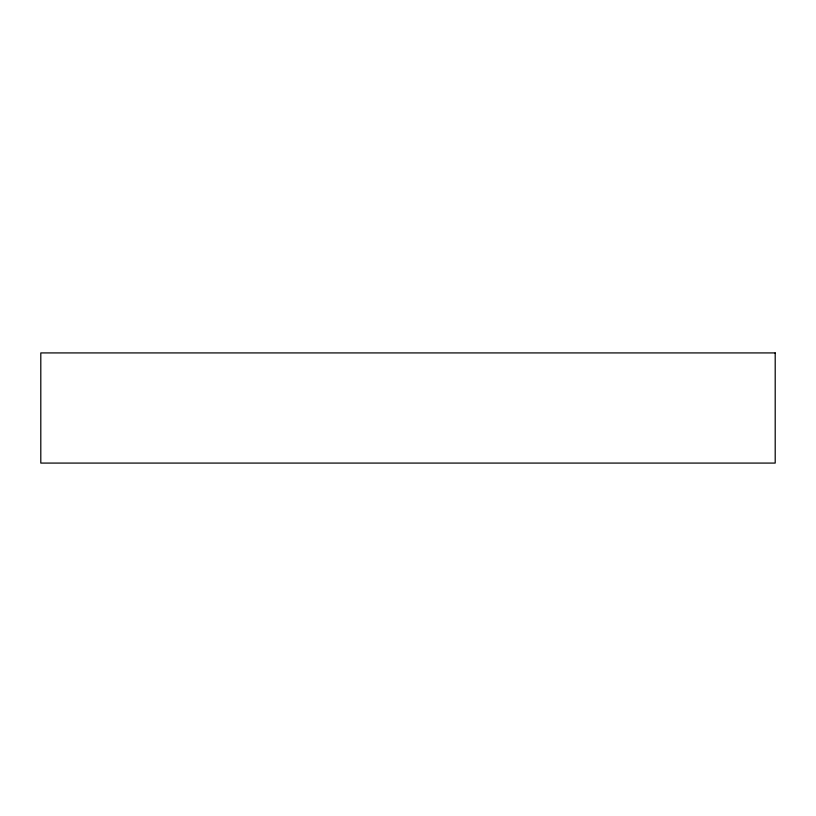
<?xml version="1.0" encoding="UTF-8"?>
<svg xmlns="http://www.w3.org/2000/svg" width="816" height="816" viewBox="0 0 816 816"><rect width="100%" height="100%" fill="white"/><g stroke="black" fill="none" stroke-linecap="round" stroke-linejoin="round"><path stroke-width="1.22" d="M775.2 352.92L40.8 352.92L40.8 463.08L775.2 463.08L775.2 352.92"/></g></svg>
